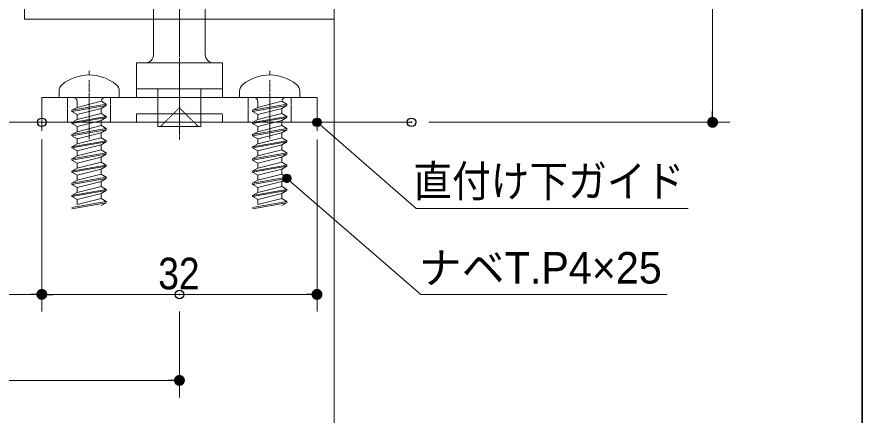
# Model space of a CAD drawing. Units: millimetres, scale not verified. Extents: x -6062 to 6062, y -3045 to 3045.
# Drawn here: x 1230 to 2212, y -2340 to -1878 of the extents above; entities that cross this region are included whole.
import ezdxf
from ezdxf.enums import TextEntityAlignment as Align

# ---------------------------------------------------------------- set-up
doc = ezdxf.new("R2010")
doc.units = ezdxf.units.MM
doc.header["$LTSCALE"] = 20
doc.header["$PDMODE"] = 32
doc.header["$PDSIZE"] = 10
for name, pattern in [('USER1', [2.91, 1.76, -0.4, 0.35, -0.4]), ('USER2', [10.5, 8, -0.5, 0.5, -0.5, 0.5, -0.5]), ('USER3', [1.11, 0.71, -0.4])]:
    doc.linetypes.add(name, pattern=pattern)
for name, color, linetype, lineweight in [('0-0_3一般', 7, 'Continuous', 15), ('0-1_2寸法-3', 7, 'Continuous', 15), ('0-2_2寸法-1', 7, 'Continuous', 15), ('0-3_0', 7, 'Continuous', 25), ('0-6_1図面枠', 7, 'Continuous', 15)]:
    doc.layers.add(name, color=color, linetype=linetype, lineweight=lineweight)
doc.layers.add('0-4_Defpoints', color=7, linetype='Continuous')
doc.styles.add('ＭＳ Ｐゴシック', font='')
doc.styles.get('ＭＳ Ｐゴシック').set_extended_font_data('MS PGothic')

# ---------------------------------------------------------------- blocks, each defined once
blk = doc.blocks.new('グループ')
at = {"layer": '0-0_3一般', "linetype": 'USER1'}
blk.add_line((66223.7, -38900), (66223.7, -38803.3), dxfattribs=at)
at = {"layer": '0-0_3一般'}
for p, q in [((65523.7, -39420), (65523.7, -39275.5)), ((65843.7, -39420), (65523.7, -39420)), ((66603.7, -39420), (65843.7, -39420)), ((65823.7, -39748), (66623.7, -39606.7)), ((65943.7, -39652.1), (65823.7, -39721.3)), ((66503.7, -39510.7), (65943.7, -39652.1)), ((65943.7, -39652.1), (65943.7, -39520)), ((66504.1, -39511), (66503.7, -39510.7)), ((66623.7, -39606.7), (66503.7, -39675.9)), ((66503.7, -39793.4), (66503.7, -39675.9)), ((66623.7, -39580), (66504.1, -39511)), ((66623.7, -39580), (66623.7, -39606.7)), ((66623.7, -39862.7), (65823.7, -40004)), ((65943.7, -39934.7), (65943.7, -39817.3)), ((66623.7, -39862.7), (66623.7, -39889.3)), ((65943.7, -39934.7), (65823.7, -40004)), ((65823.7, -40004), (65823.7, -40030.7)), ((65823.7, -40030.7), (65943.7, -40099.9)), ((65943.7, -40099.9), (66503.7, -39958.6)), ((66503.7, -40076.1), (65943.7, -40217.4)), ((66503.7, -40076.1), (66503.7, -39958.6)), ((66623.7, -40145.3), (66503.7, -40076.1)), ((65823.7, -40313.3), (66623.7, -40172)), ((65943.7, -40217.4), (65823.7, -40286.7)), ((65943.7, -40217.4), (65943.7, -40099.9)), ((66623.7, -40172), (66503.7, -40241.3)), ((66503.7, -40358.7), (66503.7, -40241.3)), ((66623.7, -40145.3), (66623.7, -40172)), ((66623.7, -40428), (65823.7, -40569.3)), ((65943.7, -40500.1), (65943.7, -40382.6)), ((66623.7, -40428), (66623.7, -40454.7)), ((65943.7, -40500.1), (65823.7, -40569.3)), ((65823.7, -40569.3), (65823.7, -40596)), ((65823.7, -40596), (65943.7, -40665.3)), ((65943.7, -40665.3), (66503.7, -40523.9)), ((66503.7, -40641.4), (65943.7, -40782.7)), ((65943.7, -40782.7), (65943.7, -40665.3)), ((66503.7, -40641.4), (66503.7, -40523.9)), ((66623.7, -40710.7), (66503.7, -40641.4)), ((65823.7, -40878.7), (66623.7, -40737.3)), ((65943.7, -40782.7), (65823.7, -40852)), ((66623.7, -40737.3), (66503.7, -40806.6)), ((66503.7, -40924.1), (66503.7, -40806.6)), ((66623.7, -40710.7), (66623.7, -40737.3)), ((66623.7, -40993.3), (65823.7, -41134.7)), ((65943.7, -41065.4), (65823.7, -41134.7)), ((65943.7, -41065.4), (65943.7, -40947.9)), ((66623.7, -40993.3), (66623.7, -41020)), ((65823.7, -41134.7), (65823.7, -41161.3)), ((65823.7, -41161.3), (65943.7, -41230.6)), ((66623.7, -41276), (65823.7, -41417.3)), ((65943.7, -41230.6), (66503.7, -41089.3)), ((66503.7, -41206.7), (66503.7, -41089.3)), ((66623.7, -41276), (66503.7, -41206.7)), ((66623.7, -41276), (66623.7, -41302.7)), ((65823.7, -41444), (66623.7, -41302.7)), ((65823.7, -41444), (66623.7, -41302.7)), ((65943.7, -41348.1), (65823.7, -41417.3)), ((65823.7, -41417.3), (65823.7, -41444)), ((66623.7, -41302.7), (66503.7, -41371.9)), ((66623.7, -41302.7), (66503.7, -41371.9)), ((66623.7, -41302.7), (66503.7, -41371.9)), ((66503.7, -41489.4), (66503.7, -41371.9)), ((66623.7, -41558.7), (65823.7, -41700)), ((65943.7, -41630.7), (65823.7, -41700)), ((66503.7, -41489.4), (65943.7, -41630.7)), ((65943.7, -41630.7), (65943.7, -41513.3)), ((65943.7, -41795.9), (66503.7, -41654.6)), ((66623.7, -41558.7), (66503.7, -41489.4)), ((66623.7, -41585.3), (66503.7, -41654.6)), ((66623.7, -41585.3), (66503.7, -41654.6)), ((66623.7, -41585.3), (66503.7, -41654.6)), ((66503.7, -41772.1), (66503.7, -41654.6)), ((66623.7, -41558.7), (66623.7, -41585.3)), ((66623.7, -41558.7), (66623.7, -41585.3)), ((65823.7, -41700), (65823.7, -41726.7)), ((65823.7, -41726.7), (65943.7, -41795.9)), ((66623.7, -41841.3), (65823.7, -41982.7)), ((66503.7, -41772.1), (65943.7, -41913.4)), ((65943.7, -41913.4), (65943.7, -41795.9)), ((66623.7, -41841.3), (66503.7, -41772.1)), ((66623.7, -41841.3), (66623.7, -41868)), ((65823.7, -42009.3), (66623.7, -41868)), ((66623.7, -41868), (66503.7, -41937.3))]:
    blk.add_line(p, q, dxfattribs=at)
for points in [[(66923.7, -39275.5), (66923.7, -39420), (66603.7, -39420)], [(66623.7, -39580), (65823.7, -39721.3), (65823.7, -39748)], [(65823.7, -39748), (65943.7, -39817.3), (66503.7, -39675.9)], [(65823.7, -40030.7), (66623.7, -39889.3), (66503.7, -39958.6)], [(66623.7, -39862.7), (66503.7, -39793.4), (65943.7, -39934.7)], [(66623.7, -40145.3), (65823.7, -40286.7), (65823.7, -40313.3)], [(65823.7, -40313.3), (65943.7, -40382.6), (66503.7, -40241.3)], [(65823.7, -40596), (66623.7, -40454.7), (66503.7, -40523.9)], [(66623.7, -40428), (66503.7, -40358.7), (65943.7, -40500.1)], [(66623.7, -40710.7), (65823.7, -40852), (65823.7, -40878.7)], [(65823.7, -40878.7), (65943.7, -40947.9), (66503.7, -40806.6)], [(65823.7, -41161.3), (66623.7, -41020), (66503.7, -41089.3)], [(66623.7, -40993.3), (66503.7, -40924.1), (65943.7, -41065.4)], [(66503.7, -41206.7), (65943.7, -41348.1), (65943.7, -41230.6)], [(65823.7, -41444), (65943.7, -41513.3), (66503.7, -41371.9)], [(65823.7, -41726.7), (66623.7, -41585.3), (66503.7, -41654.6)], [(65823.7, -41726.7), (66623.7, -41585.3), (66503.7, -41654.6)], [(66623.7, -41558.7), (66623.7, -41585.3), (66503.7, -41654.6)]]:
    blk.add_lwpolyline(points, dxfattribs=at)
for centre, radius, start, end in [((66223.7, -39900), 1000, 90, 128.68219), ((66223.7, -39900), 1000, 51.31781, 90), ((65723.7, -39275.5), 200, 128.68219, 180), ((66723.7, -39275.5), 200, 0, 51.31781), ((65843.7, -39520), 100, 0, 90), ((66603.7, -39520), 100, 90, 174.8103)]:
    blk.add_arc(centre, radius, start, end, dxfattribs=at)
blk = doc.blocks.new('グループ-1')
at = {"layer": '0-0_3一般', "linetype": 'USER1'}
blk.add_line((62023.7, -38900), (62023.7, -38803.3), dxfattribs=at)
at = {"layer": '0-0_3一般'}
for p, q in [((61323.7, -39420), (61323.7, -39275.5)), ((62723.7, -39275.5), (62723.7, -39420)), ((62723.7, -39420), (62403.7, -39420)), ((62423.7, -39580), (61623.7, -39721.3)), ((61743.7, -39652.1), (61623.7, -39721.3)), ((62303.7, -39510.7), (61743.7, -39652.1)), ((61743.7, -39652.1), (61743.7, -39520)), ((61743.7, -39817.3), (62303.7, -39675.9)), ((62304.1, -39511), (62303.7, -39510.7)), ((62303.7, -39793.4), (62303.7, -39675.9)), ((62423.7, -39580), (62304.1, -39511)), ((62423.7, -39580), (62423.7, -39606.7)), ((61623.7, -39721.3), (61623.7, -39748)), ((61623.7, -39748), (61743.7, -39817.3)), ((61623.7, -40030.7), (62423.7, -39889.3)), ((62303.7, -39793.4), (61743.7, -39934.7)), ((61743.7, -39934.7), (61743.7, -39817.3)), ((62423.7, -39862.7), (62303.7, -39793.4)), ((62423.7, -39889.3), (62303.7, -39958.6)), ((62423.7, -39862.7), (62423.7, -39889.3)), ((61743.7, -39934.7), (61623.7, -40004)), ((62303.7, -40076.1), (62303.7, -39958.6)), ((62423.7, -40145.3), (61623.7, -40286.7)), ((61743.7, -40217.4), (61623.7, -40286.7)), ((61623.7, -40286.7), (61623.7, -40313.3)), ((61743.7, -40217.4), (61743.7, -40099.9)), ((61743.7, -40382.6), (62303.7, -40241.3)), ((62303.7, -40358.7), (62303.7, -40241.3)), ((62423.7, -40145.3), (62423.7, -40172)), ((61623.7, -40313.3), (61743.7, -40382.6)), ((61623.7, -40596), (62423.7, -40454.7)), ((62303.7, -40358.7), (61743.7, -40500.1)), ((61743.7, -40500.1), (61743.7, -40382.6)), ((62423.7, -40428), (62303.7, -40358.7)), ((62423.7, -40454.7), (62303.7, -40523.9)), ((62423.7, -40428), (62423.7, -40454.7)), ((61743.7, -40500.1), (61623.7, -40569.3)), ((61743.7, -40782.7), (61743.7, -40665.3)), ((62303.7, -40641.4), (62303.7, -40523.9)), ((62423.7, -40710.7), (61623.7, -40852)), ((61743.7, -40782.7), (61623.7, -40852)), ((61623.7, -40852), (61623.7, -40878.7)), ((61623.7, -40878.7), (61743.7, -40947.9)), ((61743.7, -40947.9), (62303.7, -40806.6)), ((62303.7, -40924.1), (62303.7, -40806.6)), ((62423.7, -40710.7), (62423.7, -40737.3)), ((61623.7, -41161.3), (62423.7, -41020)), ((61743.7, -41065.4), (61623.7, -41134.7)), ((62303.7, -40924.1), (61743.7, -41065.4)), ((61743.7, -41065.4), (61743.7, -40947.9)), ((62423.7, -40993.3), (62303.7, -40924.1)), ((62423.7, -41020), (62303.7, -41089.3)), ((62423.7, -40993.3), (62423.7, -41020)), ((62423.7, -41276), (61623.7, -41417.3)), ((62303.7, -41206.7), (61743.7, -41348.1)), ((61743.7, -41348.1), (61743.7, -41230.6)), ((62303.7, -41206.7), (62303.7, -41089.3)), ((62423.7, -41276), (62303.7, -41206.7)), ((62423.7, -41276), (62423.7, -41302.7)), ((61743.7, -41348.1), (61623.7, -41417.3)), ((61623.7, -41444), (61743.7, -41513.3)), ((61743.7, -41513.3), (62303.7, -41371.9)), ((62423.7, -41302.7), (62303.7, -41371.9)), ((62303.7, -41489.4), (62303.7, -41371.9)), ((61623.7, -41726.7), (62423.7, -41585.3)), ((61623.7, -41726.7), (62423.7, -41585.3)), ((61743.7, -41630.7), (61623.7, -41700)), ((62423.7, -41558.7), (62303.7, -41489.4)), ((62423.7, -41585.3), (62303.7, -41654.6)), ((62423.7, -41585.3), (62303.7, -41654.6)), ((62423.7, -41585.3), (62303.7, -41654.6)), ((62423.7, -41585.3), (62303.7, -41654.6)), ((62423.7, -41585.3), (62303.7, -41654.6)), ((62423.7, -41585.3), (62303.7, -41654.6)), ((62303.7, -41772.1), (62303.7, -41654.6)), ((62423.7, -41558.7), (62423.7, -41585.3)), ((62423.7, -41558.7), (62423.7, -41585.3)), ((62423.7, -41558.7), (62423.7, -41585.3)), ((62423.7, -41841.3), (61623.7, -41982.7)), ((62423.7, -41841.3), (62423.7, -41868))]:
    blk.add_line(p, q, dxfattribs=at)
for points in [[(62403.7, -39420), (61643.7, -39420), (61323.7, -39420)], [(61623.7, -39748), (62423.7, -39606.7), (62303.7, -39675.9)], [(62423.7, -39862.7), (61623.7, -40004), (61623.7, -40030.7)], [(61623.7, -40030.7), (61743.7, -40099.9), (62303.7, -39958.6)], [(62423.7, -40145.3), (62303.7, -40076.1), (61743.7, -40217.4)], [(61623.7, -40313.3), (62423.7, -40172), (62303.7, -40241.3)], [(62423.7, -40428), (61623.7, -40569.3), (61623.7, -40596)], [(61623.7, -40596), (61743.7, -40665.3), (62303.7, -40523.9)], [(62423.7, -40710.7), (62303.7, -40641.4), (61743.7, -40782.7)], [(61623.7, -40878.7), (62423.7, -40737.3), (62303.7, -40806.6)], [(62423.7, -40993.3), (61623.7, -41134.7), (61623.7, -41161.3)], [(61623.7, -41161.3), (61743.7, -41230.6), (62303.7, -41089.3)], [(61623.7, -41444), (62423.7, -41302.7), (62303.7, -41371.9)], [(61623.7, -41417.3), (61623.7, -41444), (62423.7, -41302.7), (62303.7, -41371.9)], [(62423.7, -41558.7), (61623.7, -41700), (61623.7, -41726.7)], [(61623.7, -41726.7), (61743.7, -41795.9), (62303.7, -41654.6)], [(62303.7, -41489.4), (61743.7, -41630.7), (61743.7, -41513.3)], [(62423.7, -41841.3), (62303.7, -41772.1), (61743.7, -41913.4), (61743.7, -41795.9)], [(61623.7, -42009.3), (62423.7, -41868), (62303.7, -41937.3)]]:
    blk.add_lwpolyline(points, dxfattribs=at)
for centre, radius, start, end in [((62023.7, -39900), 1000, 90, 128.68219), ((62023.7, -39900), 1000, 51.31781, 90), ((61523.7, -39275.5), 200, 128.68219, 180), ((62523.7, -39275.5), 200, 0, 51.31781), ((61643.7, -39520), 100, 0, 90), ((62403.7, -39520), 100, 90, 174.8103)]:
    blk.add_arc(centre, radius, start, end, dxfattribs=at)
blk = doc.blocks.new('グループ-2')
at = {"layer": '0-0_3一般', "linetype": 'USER2'}
for p, q in [((60923.7, -40195.1), (60923.7, -39615.1)), ((67323.7, -39615.1), (67323.7, -40195.1))]:
    blk.add_line(p, q, dxfattribs=at)
blk = doc.blocks.new('グループ-9')
at = {"layer": '0-0_3一般'}
blk.add_line((49596.2, -40000), (69523.7, -40000), dxfattribs=at)
for name in ['グループ-1', 'グループ', 'グループ-2']:
    blk.add_blockref(name, (0, 0), dxfattribs=at)
blk = doc.blocks.new('グループ-10')
at = {"layer": '0-0_3一般', "linetype": 'USER1'}
for p, q in [((64123.7, -35420), (64123.7, -40277.5)), ((64123.7, -38820), (64123.7, -40400)), ((62023.7, -39020), (62023.7, -40400)), ((66223.7, -39020), (66223.7, -40400))]:
    blk.add_line(p, q, dxfattribs=at)
at = {"layer": '0-0_3一般'}
for p, q in [((63523.7, -36020), (63523.7, -38420)), ((64723.7, -36020), (64723.7, -38420)), ((63123.7, -38620), (63323.7, -38620)), ((63123.7, -38620), (63123.7, -39220)), ((63323.7, -38620), (64923.7, -38620)), ((64923.7, -38620), (65123.7, -38620)), ((65123.7, -38620), (65123.7, -39220)), ((65123.7, -39220), (63123.7, -39220)), ((63123.7, -39220), (63123.7, -39420)), ((65123.7, -39220), (63123.7, -39220)), ((63623.7, -39220), (63623.7, -40100)), ((65123.7, -39420), (65123.7, -39220)), ((60923.7, -39420), (67323.7, -39420)), ((60923.7, -40000), (60923.7, -39420)), ((67323.7, -39420), (67323.7, -40000)), ((67323.7, -40000), (60923.7, -40000))]:
    blk.add_line(p, q, dxfattribs=at)
at = {"layer": '0-0_3一般', "linetype": 'USER3'}
for p, q in [((63623.7, -39220), (63623.7, -39800)), ((64623.7, -39800), (64623.7, -39220)), ((61523.7, -40000), (61523.7, -39420)), ((62523.7, -39420), (62523.7, -40000)), ((65723.7, -40000), (65723.7, -39420)), ((66723.7, -39420), (66723.7, -40000)), ((63683.7, -40100), (64123.7, -39660)), ((64123.7, -39660), (64563.7, -40100)), ((63123.7, -39800), (65123.7, -39800)), ((63123.7, -40000), (63123.7, -39800)), ((65123.7, -39800), (65123.7, -40000))]:
    blk.add_line(p, q, dxfattribs=at)
at = {"layer": '0-0_3一般'}
for points in [[(60523.7, -37200), (60523.7, -37600), (67723.7, -37600), (67723.7, -37200)], [(64623.7, -39220), (64623.7, -40100), (63623.7, -40100)]]:
    blk.add_lwpolyline(points, dxfattribs=at)
for centre, start, end in [((63323.7, -38420), 270, 0), ((64923.7, -38420), 180, 270)]:
    blk.add_arc(centre, 200, start, end, dxfattribs=at)
blk = doc.blocks.new('グループ-11')
at = {"layer": '0-0_3一般'}
for name in ['グループ-10', 'グループ-9']:
    blk.add_blockref(name, (0, 0), dxfattribs=at)
blk = doc.blocks.new('_Dot')
at = {"layer": '0-3_0'}
blk.add_line((-10, 0), (-20, 0), dxfattribs=at)
for points in [[(0, 0), (-10, 0), (-9.92, 1.25)], [(0, 0), (-9.92, -1.25), (-10, 0)], [(0, 0), (-9.92, 1.25), (-9.69, 2.49)], [(0, 0), (-9.69, -2.49), (-9.92, -1.25)], [(0, 0), (-9.69, 2.49), (-9.3, 3.68)], [(0, 0), (-9.3, -3.68), (-9.69, -2.49)], [(0, 0), (-9.3, 3.68), (-8.76, 4.82)], [(0, 0), (-8.76, -4.82), (-9.3, -3.68)], [(0, 0), (-8.76, 4.82), (-8.09, 5.88)], [(0, 0), (-8.09, -5.88), (-8.76, -4.82)], [(0, 0), (-8.09, 5.88), (-7.29, 6.85)], [(0, 0), (-7.29, -6.85), (-8.09, -5.88)], [(0, 0), (-7.29, 6.85), (-6.37, 7.71)], [(0, 0), (-6.37, -7.71), (-7.29, -6.85)], [(0, 0), (-6.37, 7.71), (-5.36, 8.44)], [(0, 0), (-5.36, -8.44), (-6.37, -7.71)], [(0, 0), (-5.36, 8.44), (-4.26, 9.05)], [(0, 0), (-4.26, -9.05), (-5.36, -8.44)], [(0, 0), (-4.26, 9.05), (-3.09, 9.51)], [(0, 0), (-3.09, -9.51), (-4.26, -9.05)], [(0, 0), (-3.09, 9.51), (-1.87, 9.82)], [(0, 0), (-1.87, -9.82), (-3.09, -9.51)], [(0, 0), (-1.87, 9.82), (-0.63, 9.98)], [(0, 0), (-0.63, -9.98), (-1.87, -9.82)], [(0, 0), (-0.63, 9.98), (0.63, 9.98)], [(0, 0), (0.63, -9.98), (-0.63, -9.98)], [(0, 0), (0.63, 9.98), (1.87, 9.82)], [(0, 0), (1.87, 9.82), (3.09, 9.51)], [(0, 0), (3.09, 9.51), (4.26, 9.05)], [(0, 0), (4.26, 9.05), (5.36, 8.44)], [(0, 0), (5.36, 8.44), (6.37, 7.71)], [(0, 0), (6.37, 7.71), (7.29, 6.85)], [(0, 0), (7.29, 6.85), (8.09, 5.88)], [(0, 0), (8.09, 5.88), (8.76, 4.82)], [(0, 0), (8.76, 4.82), (9.3, 3.68)], [(0, 0), (9.3, 3.68), (9.69, 2.49)], [(0, 0), (9.69, 2.49), (9.92, 1.25)], [(0, 0), (9.92, 1.25), (10, 0)], [(0, 0), (1.87, -9.82), (0.63, -9.98)], [(0, 0), (3.09, -9.51), (1.87, -9.82)], [(0, 0), (4.26, -9.05), (3.09, -9.51)], [(0, 0), (5.36, -8.44), (4.26, -9.05)], [(0, 0), (6.37, -7.71), (5.36, -8.44)], [(0, 0), (7.29, -6.85), (6.37, -7.71)], [(0, 0), (8.09, -5.88), (7.29, -6.85)], [(0, 0), (8.76, -4.82), (8.09, -5.88)], [(0, 0), (9.3, -3.68), (8.76, -4.82)], [(0, 0), (9.69, -2.49), (9.3, -3.68)], [(0, 0), (9.92, -1.25), (9.69, -2.49)], [(0, 0), (10, 0), (9.92, -1.25)]]:
    blk.add_solid(points, dxfattribs=at)
blk = doc.blocks.new('グループ-16')
at = {"layer": '0-6_1図面枠', "lineweight": 35}
blk.add_lwpolyline([(-80000, 55400), (80000, 55400), (80000, -55400), (-80000, -55400)], close=True, dxfattribs=at)
blk = doc.blocks.new('図面枠')
at = {"layer": '0-6_1図面枠'}
blk.add_blockref('グループ-16', (0, 0), dxfattribs=at)

msp = doc.modelspace()

# ---------------------------------------------------------------- hatches: boundary and pattern name
at = {"layer": '0-1_2寸法-3'}
for points in [[(1583.69, -2000, 1), (1573.68, -2000, 1)], [(1548.69, -2065.13, 1), (1538.68, -2065.13, 1)]]:
    msp.add_hatch(color=256, dxfattribs=at).paths.add_polyline_path(points)

# ---------------------------------------------------------------- linework, layer by layer
for points in [[(1578.68, -2000), (1694.15, -2100), (2010.17, -2100)], [(1543.68, -2065.13), (1699.41, -2200), (1985.72, -2200)]]:
    msp.add_lwpolyline(points, dxfattribs=at)
for centre in [(1578.68, -2000), (1543.68, -2065.13)]:
    msp.add_circle(centre, 5.01, dxfattribs=at)
at = {"layer": '0-2_2寸法-1'}
for p, q in [((2038.68, 977.53), (2038.68, -1987.29)), ((1598.68, -1880), (1598.68, -2420)), ((1708.68, -2000), (2058.68, -2000)), ((1258.68, -2020), (1258.68, -2220)), ((1258.68, -2020), (1258.68, -2220)), ((1578.68, -2020), (1578.68, -2220)), ((1151.4, -2200), (1245.97, -2200)), ((1565.97, -2200), (1271.4, -2200)), ((1418.68, -2220), (1418.68, -2320)), ((1405.97, -2300), (991.4, -2300))]:
    msp.add_line(p, q, dxfattribs=at)
at = {"layer": '0-4_Defpoints'}
for p in [(1258.68, -2000), (1578.68, -2000), (1688.68, -2000), (2038.68, -2000), (1258.68, -2200), (1418.68, -2200)]:
    msp.add_point(p, dxfattribs=at)

# ---------------------------------------------------------------- block references
at = {"layer": '0-0_3一般', "xscale": 0.05, "yscale": 0.05}
msp.add_blockref('グループ-11', (-1787.5, 0), dxfattribs=at)
at = {"layer": '0-2_2寸法-1', "xscale": 0.6356201, "yscale": 0.6356201}
for p, rotation in [((2038.68, -2000), 270), ((1258.68, -2200), 180)]:
    msp.add_blockref('_Dot', p, dxfattribs=dict(at, rotation=rotation))
for p in [(1258.68, -2200), (1578.68, -2200), (1418.68, -2300)]:
    msp.add_blockref('_Dot', p, dxfattribs=at)
at = {"layer": '0-6_1図面枠', "xscale": 0.05, "yscale": 0.05}
msp.add_blockref('図面枠', (-1787.5, 0), dxfattribs=at)

# ---------------------------------------------------------------- texts
at = {"layer": '0-1_2寸法-3', "style": 'ＭＳ Ｐゴシック', "width": 0.9}
msp.add_text('直付け下ガイド', height=36.66, dxfattribs=at).set_placement((1690.7, -2097.62), align=Align.BOTTOM_LEFT)
at = {"layer": '0-1_2寸法-3', "style": 'ＭＳ Ｐゴシック'}
msp.add_text('ナベT.P4×25', height=36.66, dxfattribs=at).set_placement((1696.91, -2198.4), align=Align.BOTTOM_LEFT)
at = {"layer": '0-2_2寸法-1', "style": 'ＭＳ Ｐゴシック', "width": 0.9}
msp.add_text('32', height=36.66, dxfattribs=at).set_placement((1394.09, -2205.06), align=Align.BOTTOM_LEFT)

doc.saveas('drawing.dxf')
